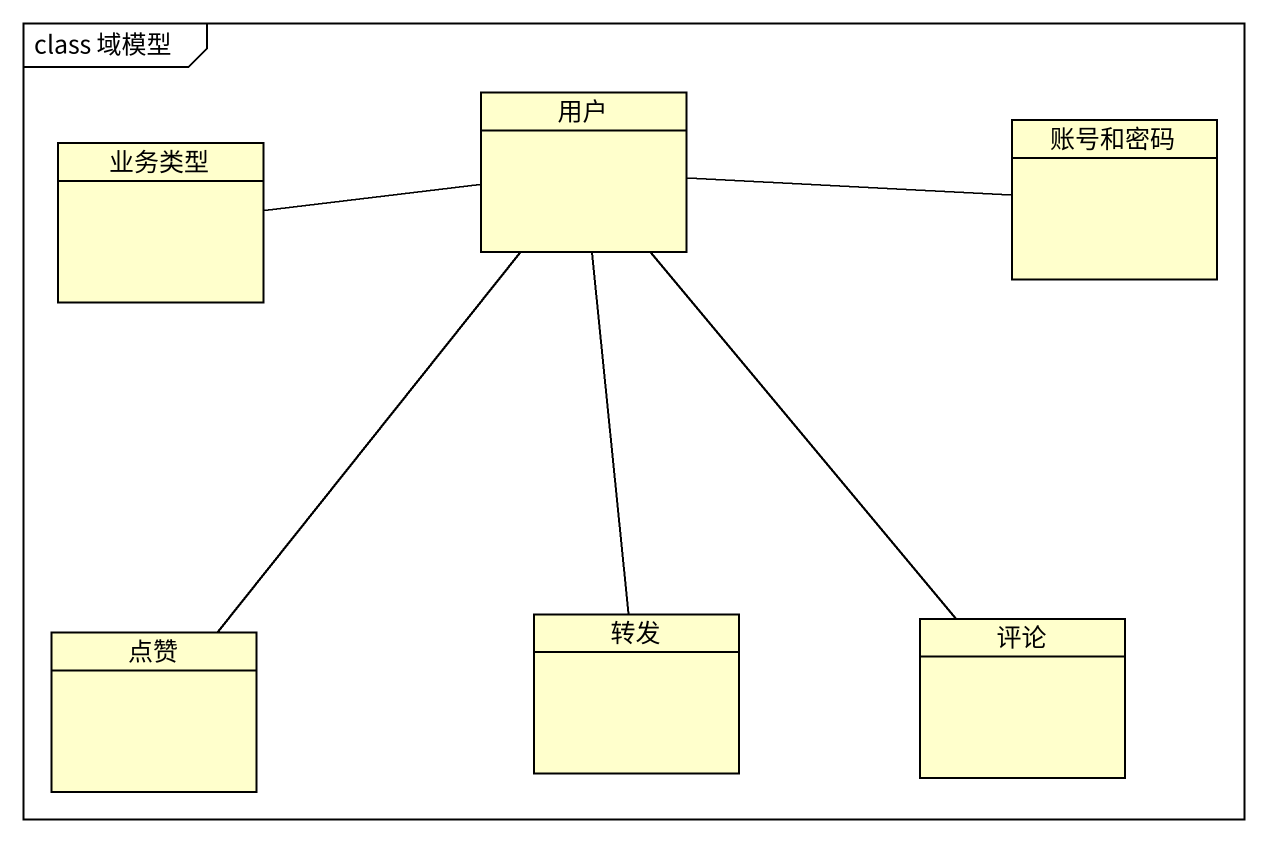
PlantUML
@startuml
mainframe class 域模型
hide circle
hide empty members
class 业务类型
class 用户
class 账号和密码
class 点赞
class 转发
class 评论
用户 -left- 业务类型
用户 -right- 账号和密码
用户 -- 点赞
用户 -- 转发
用户 -- 评论
@enduml
